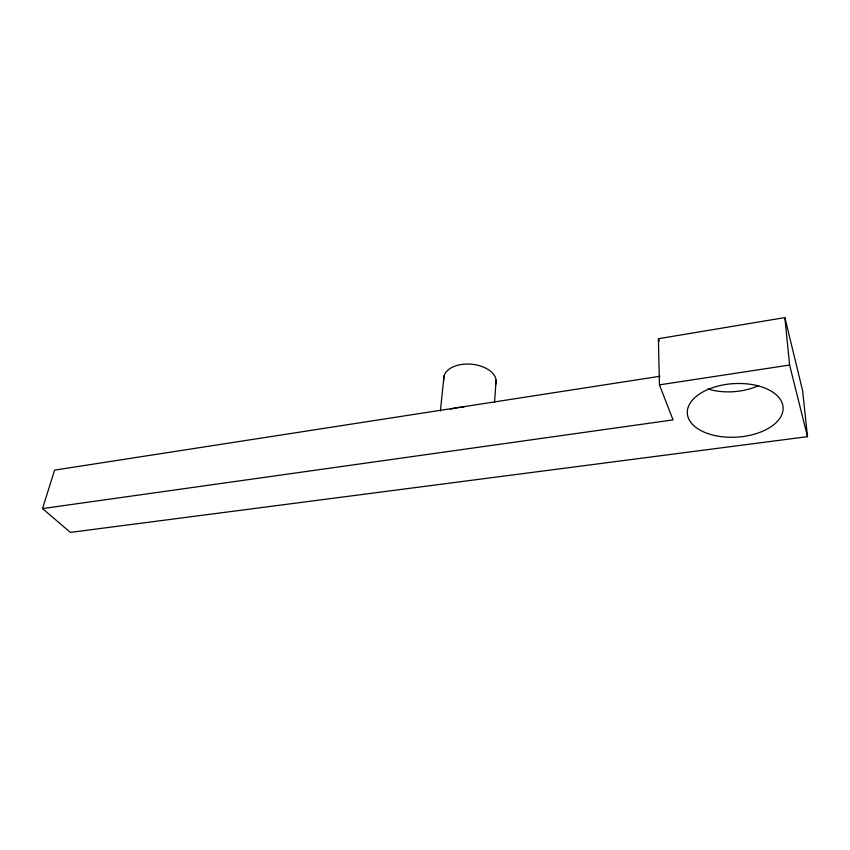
<?xml version="1.0" encoding="UTF-8"?>
<svg xmlns="http://www.w3.org/2000/svg" width="850" height="850" viewBox="0 0 850 850"><rect width="100%" height="100%" fill="white"/><g stroke="black" fill="none" stroke-linecap="round" stroke-linejoin="round"><path stroke-width="1.27" d="M494.509 402.422L496.124 380.237M440.396 411.017L444.019 375.998M42.5 508.587L673.051 419.889L659.441 384.869L658.389 338.725L784.858 317.603L802.623 390.692L807.5 436.656L70.401 532.398L42.5 508.587L54.602 470.124L659.887 376.274M659.441 384.869L789.607 365.033L807.5 436.656M658.389 338.725L659.303 341.19M784.858 317.603L789.607 365.033M450.468 409.328A26.966 15.385 5 0 1 463.717 407.277M758.019 385.868A46.718 27.402 -4.4 0 1 707.997 389.024M443.817 380.109A26.308 15.768 4.8 0 1 471.155 364.183A26.308 15.768 4.8 0 1 495.678 384.338M707.646 433.5A47.982 26.796 -3.5 0 0 782.946 410.773A47.982 26.796 -3.5 0 0 715.031 386.899A47.982 26.796 -3.5 0 0 707.646 433.5"/></g></svg>
